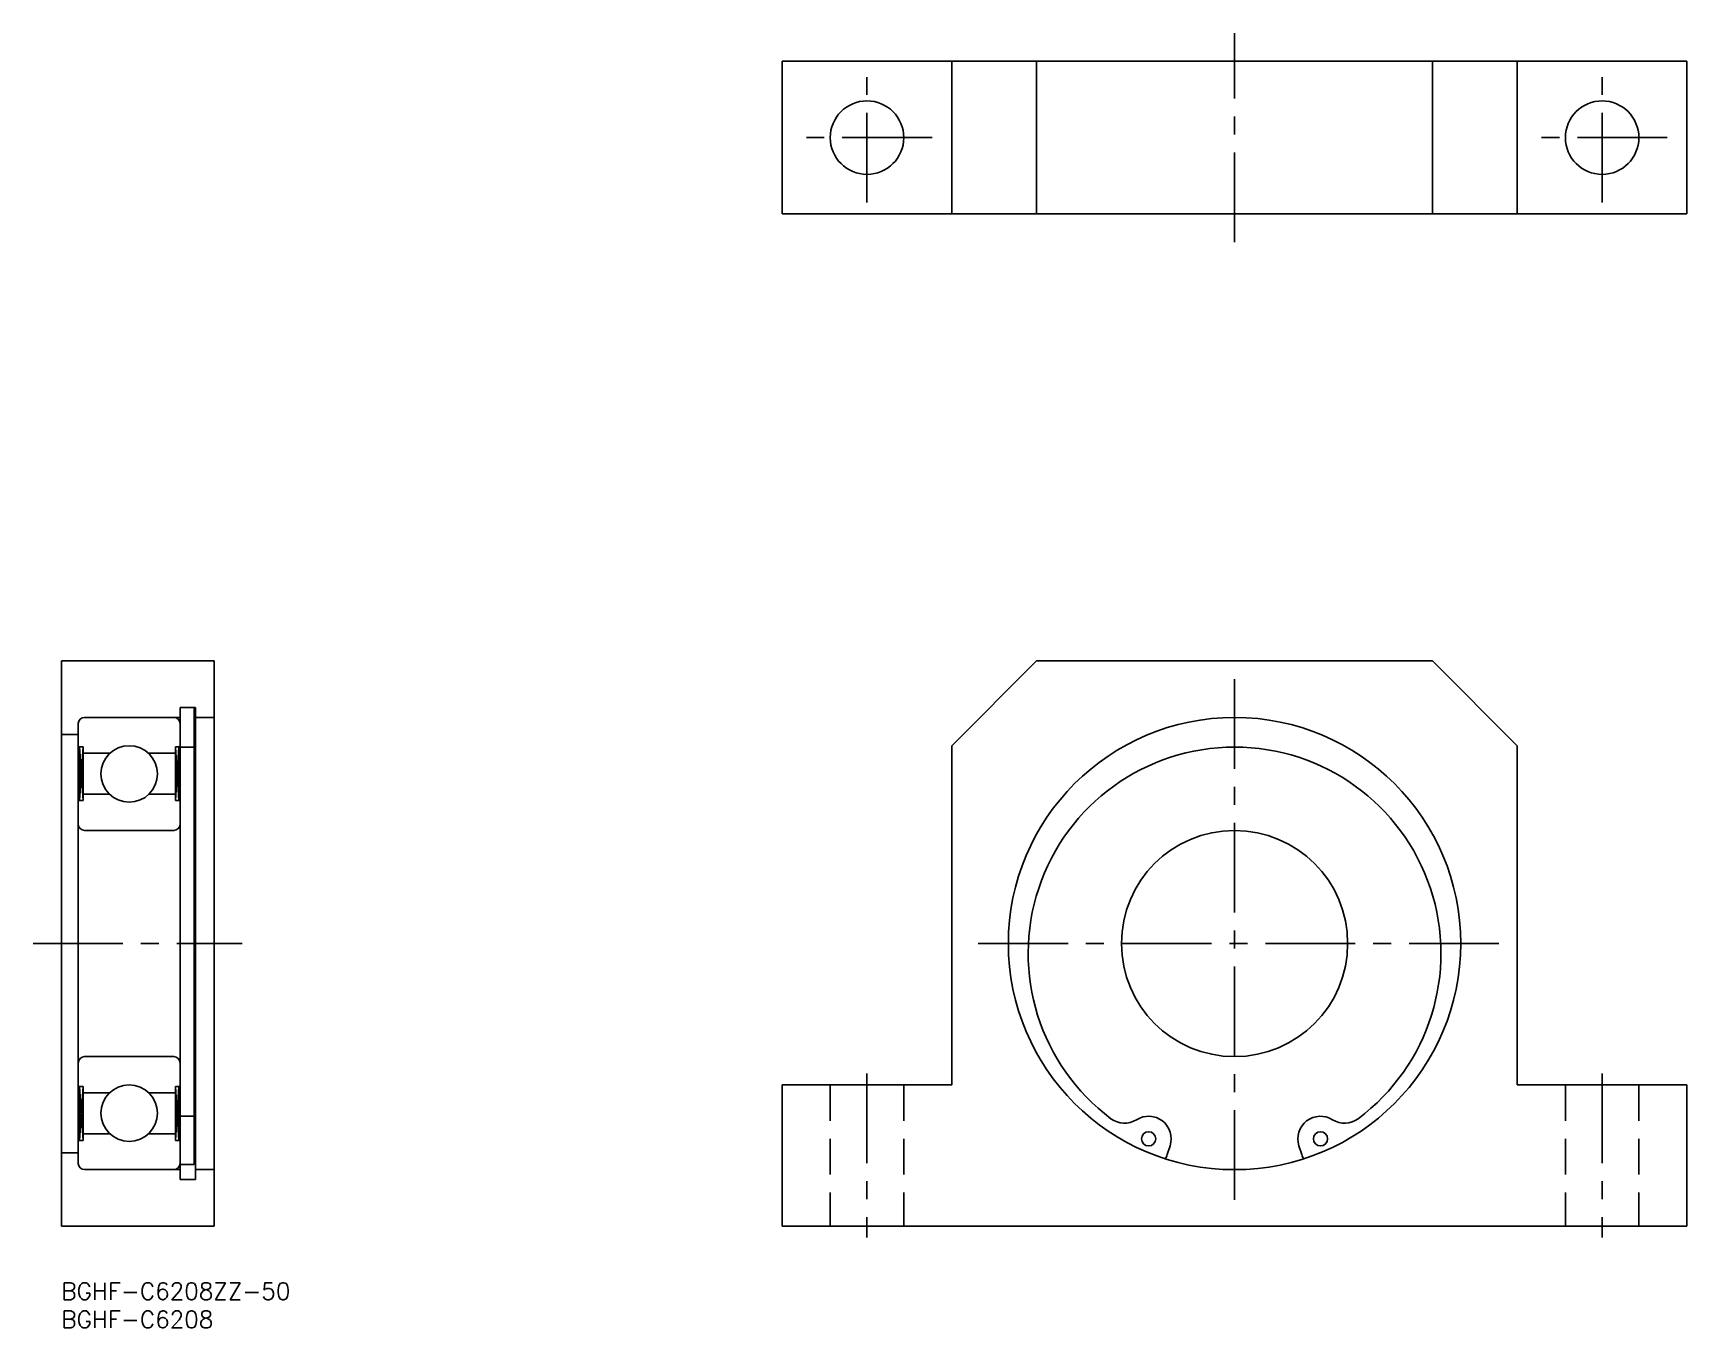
# Model space of a CAD drawing. Extents: x -5 to 287, y -8 to 221.
import ezdxf

# ---------------------------------------------------------------- set-up
doc = ezdxf.new("R2010")
doc.units = 0
doc.header["$LTSCALE"] = 0.5
doc.linetypes.add('CENTER', pattern=[50.8, 31.75, -6.35, 6.35, -6.35])
doc.linetypes.add('DASHED', pattern=[19.05, 12.7, -6.35])
for name, color, linetype in [('MSM_CENTER', 1, 'CENTER'), ('MSM_CONTINUOUS', 7, 'CONTINUOUS'), ('MSM_DASHED', 4, 'DASHED'), ('MSM_NARROW', 5, 'CONTINUOUS'), ('MSM_PART_NUMBER', 7, 'CONTINUOUS')]:
    doc.layers.add(name, color=color, linetype=linetype)
doc.styles.get("Standard").update_dxf_attribs({"font": 'txt.shx', "height": 3, "bigfont": 'bigfont.shx'})

msp = doc.modelspace()

# ---------------------------------------------------------------- linework, layer by layer
at = {"layer": 'MSM_CENTER'}
for p, q in [((207.47, 184.06), (207.47, 221.06)), ((142.47, 191.06), (142.47, 214.06)), ((272.47, 191.06), (272.47, 214.06)), ((153.97, 202.56), (130.97, 202.56)), ((283.97, 202.56), (260.97, 202.56)), ((207.47, 106.75), (207.47, 13.25)), ((-5, 60), (32, 60)), ((254.22, 60), (160.72, 60)), ((142.47, 37), (142.47, 8)), ((272.47, 37), (272.47, 8))]:
    msp.add_line(p, q, dxfattribs=at)
at = {"layer": 'MSM_CONTINUOUS'}
for p, q in [((127.47, 189.06), (127.47, 216.06)), ((127.47, 216.06), (287.47, 216.06)), ((157.47, 189.06), (157.47, 216.06)), ((172.47, 189.06), (172.47, 216.06)), ((242.47, 189.06), (242.47, 216.06)), ((257.47, 189.06), (257.47, 216.06)), ((287.47, 189.06), (287.47, 216.06)), ((127.47, 189.06), (287.47, 189.06)), ((0, 110), (27, 110)), ((0, 110), (0, 10)), ((27, 110), (27, 10)), ((157.47, 95), (172.47, 110)), ((172.47, 110), (242.47, 110)), ((242.47, 110), (257.47, 95)), ((21, 100), (4.1, 100)), ((21, 101.75), (21, 18.25)), ((21, 101.75), (23.7, 101.75)), ((23.5, 101.75, 0.75), (23.5, 20.93, 0.75)), ((23.7, 101.75), (23.7, 18.25)), ((27, 100), (23.7, 100)), ((3, 97), (0, 97)), ((3, 98.9), (3, 21.1)), ((3.83, 94.82), (3, 94.82)), ((3.21, 85.3), (3.21, 94.82)), ((3.83, 94.82), (3.83, 85.3)), ((3.83, 93.65), (8.58, 93.65)), ((15.42, 93.65), (20.17, 93.65)), ((20.17, 94.82), (21, 94.82)), ((20.17, 85.3), (20.17, 94.82)), ((20.79, 94.82), (20.79, 85.3)), ((21, 94.75), (23.5, 94.75)), ((157.47, 95), (157.47, 35)), ((257.47, 95), (257.47, 35)), ((3, 85.3), (3.83, 85.3)), ((8.53, 86.4), (3.83, 86.4)), ((20.17, 86.4), (15.47, 86.4)), ((20.17, 85.3), (21, 85.3)), ((4.1, 80), (19.9, 80)), ((4.1, 40), (19.9, 40)), ((3, 34.7), (3.83, 34.7)), ((3.21, 34.7), (3.21, 25.18)), ((3.83, 25.18), (3.83, 34.7)), ((8.53, 33.6), (3.83, 33.6)), ((20.17, 33.6), (15.47, 33.6)), ((20.17, 34.7), (20.17, 25.18)), ((20.17, 34.7), (21, 34.7)), ((20.79, 25.18), (20.79, 34.7)), ((127.47, 35), (127.47, 10)), ((127.47, 35), (157.47, 35)), ((257.47, 35), (287.47, 35)), ((287.47, 35), (287.47, 10)), ((21, 29.45), (23.5, 29.45)), ((3.83, 26.35), (8.58, 26.35)), ((15.42, 26.35), (20.17, 26.35)), ((3.83, 25.18), (3, 25.18)), ((20.17, 25.18), (21, 25.18)), ((195.58, 22.68), (196.08, 24.23)), ((218.86, 24.23), (219.35, 22.68)), ((0, 23), (3, 23)), ((21, 20.93), (23.5, 20.93)), ((4.1, 20), (21, 20)), ((21, 18.25), (23.7, 18.25)), ((27, 20), (23.7, 20)), ((27, 10), (0, 10)), ((127.47, 10), (287.47, 10))]:
    msp.add_line(p, q, dxfattribs=at)
for centre, radius in [((142.47, 202.56), 6.5), ((272.47, 202.56), 6.5), ((207.47, 60), 40), ((12, 90), 5), ((207.47, 60), 20), ((12, 30), 5), ((192.27, 25.45), 1.25), ((222.67, 25.45), 1.25)]:
    msp.add_circle(centre, radius, dxfattribs=at)
for centre, radius, start, end in [((4.1, 98.9), 1.1, 90, 180), ((19.9, 98.9), 1.1, 0, 90), ((207.47, 58.25), 36.5, 306.7766, 233.2234), ((4.1, 81.1), 1.1, 180, 270), ((19.9, 81.1), 1.1, 270, 0), ((4.1, 38.9), 1.1, 90, 180), ((19.9, 38.9), 1.1, 0, 90), ((192.27, 25.45), 4, 342.3386, 122.1546), ((222.67, 25.45), 4, 57.8454, 197.6614), ((188.01, 32.22), 4, 233.2234, 302.1546), ((226.92, 32.22), 4, 237.8454, 306.7766), ((4.1, 21.1), 1.1, 180, 270), ((19.9, 21.1), 1.1, 270, 0), ((193.2, 23.43), 2.5, 322.9618, 342.3386), ((221.73, 23.43), 2.5, 197.6614, 217.0382)]:
    msp.add_arc(centre, radius, start, end, dxfattribs=at)
at = {"layer": 'MSM_DASHED'}
for p, q in [((135.97, 35), (135.97, 10)), ((148.97, 35), (148.97, 10)), ((265.97, 35), (265.97, 10)), ((278.97, 35), (278.97, 10))]:
    msp.add_line(p, q, dxfattribs=at)
at = {"layer": 'MSM_NARROW'}
for p, q in [((3.21, 94.82), (3.83, 85.3)), ((3.83, 94.82), (3.21, 85.3)), ((20.17, 94.82), (20.79, 85.3)), ((20.79, 94.82), (20.17, 85.3)), ((3.21, 25.18), (3.83, 34.7)), ((3.83, 25.18), (3.21, 34.7)), ((20.17, 25.18), (20.79, 34.7)), ((20.79, 25.18), (20.17, 34.7))]:
    msp.add_line(p, q, dxfattribs=at)

# ---------------------------------------------------------------- texts
at = {"layer": 'MSM_PART_NUMBER'}
for s, p in [('BGHF-C6208ZZ-50', (0, -3)), ('BGHF-C6208', (0, -8))]:
    msp.add_text(s, height=3, dxfattribs=at).set_placement(p)

doc.saveas('drawing.dxf')
